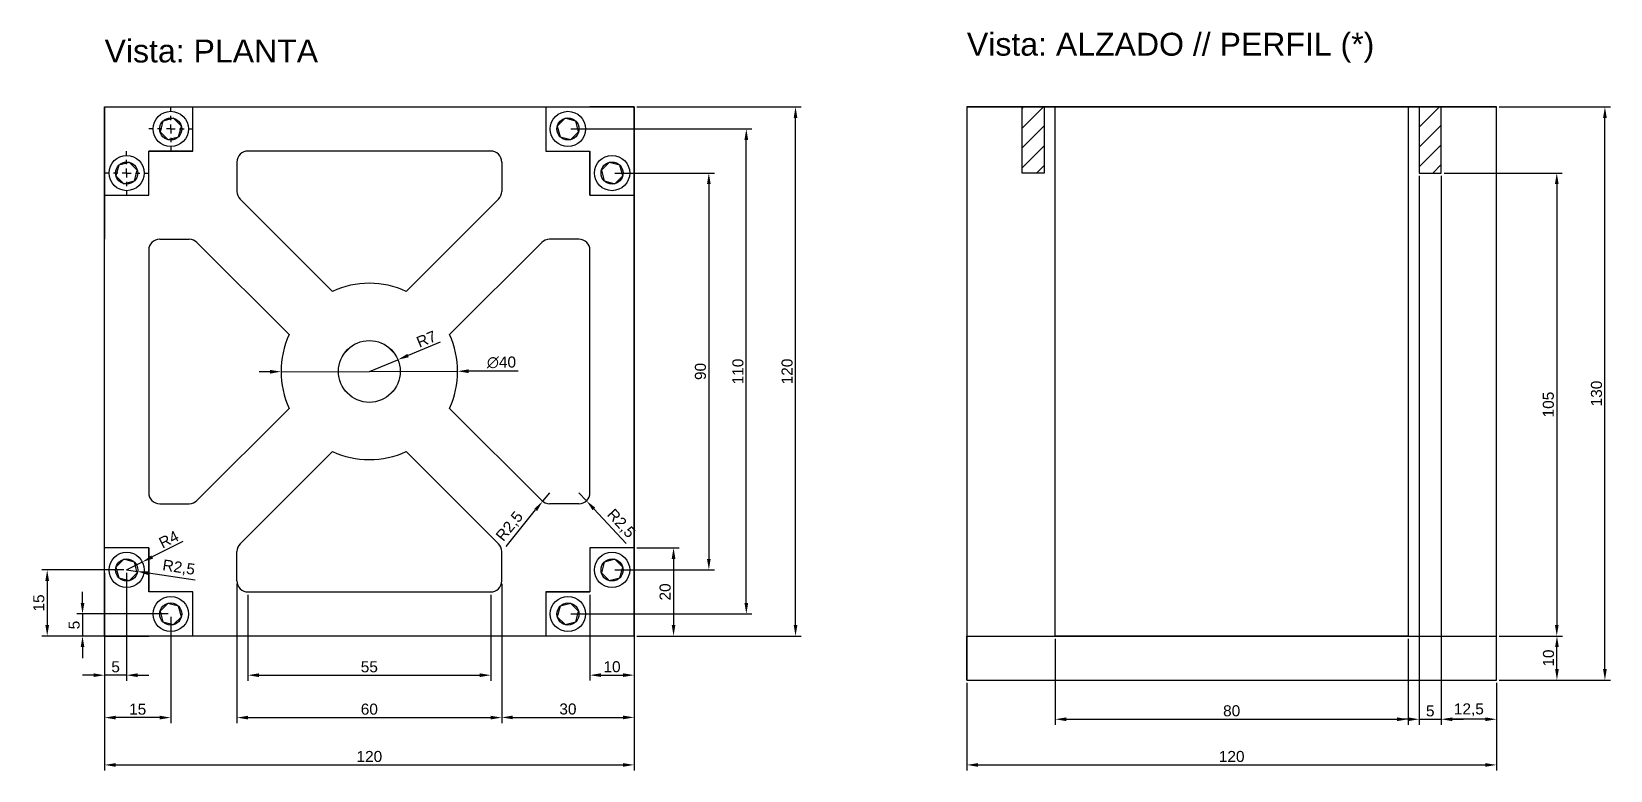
# Model space of a CAD drawing. Header units: millimetres. Extents: x 203 to 1047, y 1920 to 2419.
# Drawn here: x 202.7 to 560.5, y 1920.4 to 2087.9 of the extents above; entities that cross this region are included whole.
import ezdxf

# ---------------------------------------------------------------- set-up
doc = ezdxf.new("R2010")
doc.units = ezdxf.units.MM
for name, color, linetype in [('BASE', 7, 'Continuous'), ('Cajetín', 7, 'Continuous'), ('COTA', 252, 'Continuous')]:
    doc.layers.add(name, color=color, linetype=linetype)
doc.styles.get("Standard").update_dxf_attribs({"font": 'arial.ttf'})
doc.dimstyles.new('ISO-25', dxfattribs={"dimtxt": 2.5, "dimasz": 2.5, "dimexe": 1.25, "dimexo": 0.625, "dimtad": 1, "dimtxsty": 'Standard', "dimcen": 2.5, "dimadec": 0, "dimazin": 0, "dimtfac": 1, "dimtmove": 0, "dimatfit": 3, "dimfxl": 1, "dimarcsym": 0})

# ---------------------------------------------------------------- blocks, each defined once
blk = doc.blocks.new('*D5')
at = {"layer": 'COTA', "color": 0, "lineweight": -2, "transparency": 16777216}
for p, q in [((219.21, 1950.22), (219.21, 1920.37)), ((339.21, 1950.22), (339.21, 1920.37)), ((221.71, 1921.62), (336.71, 1921.62))]:
    blk.add_line(p, q, dxfattribs=at)
at = {"layer": 'COTA', "color": 0, "transparency": 16777216}
for points in [[(221.71, 1922.03), (221.71, 1921.2), (219.21, 1921.62)], [(336.71, 1922.03), (336.71, 1921.2), (339.21, 1921.62)]]:
    blk.add_solid(points, dxfattribs=at)
at = {"layer": 'Defpoints', "color": 0, "transparency": 16777216}
for p in [(219.21, 1950.85), (339.21, 1950.85), (339.21, 1921.62)]:
    blk.add_point(p, dxfattribs=at)
at = {"layer": 'COTA', "color": 0, "transparency": 16777216, "insert": (279.21, 1923.52), "char_height": 2.5, "attachment_point": 5}
blk.add_mtext('120', dxfattribs=at)
blk = doc.blocks.new('*D6')
at = {"layer": 'COTA', "color": 0, "lineweight": -2, "transparency": 16777216}
for p, q in [((249.21, 1962.72), (249.21, 1931.1)), ((309.21, 1962.72), (309.21, 1931.1)), ((251.71, 1932.35), (306.71, 1932.35))]:
    blk.add_line(p, q, dxfattribs=at)
at = {"layer": 'COTA', "color": 0, "transparency": 16777216}
for points in [[(251.71, 1932.77), (251.71, 1931.93), (249.21, 1932.35)], [(306.71, 1932.77), (306.71, 1931.93), (309.21, 1932.35)]]:
    blk.add_solid(points, dxfattribs=at)
at = {"layer": 'Defpoints', "color": 0, "transparency": 16777216}
for p in [(249.21, 1963.35), (309.21, 1963.35), (309.21, 1932.35)]:
    blk.add_point(p, dxfattribs=at)
at = {"layer": 'COTA', "color": 0, "transparency": 16777216, "insert": (279.21, 1934.25), "char_height": 2.5, "attachment_point": 5}
blk.add_mtext('60', dxfattribs=at)
blk = doc.blocks.new('*D2')
at = {"layer": 'COTA', "color": 0, "lineweight": -2, "transparency": 16777216}
for p, q in [((309.21, 1962.72), (309.21, 1931.14)), ((339.21, 1962.72), (339.21, 1931.14)), ((311.71, 1932.39), (336.71, 1932.39))]:
    blk.add_line(p, q, dxfattribs=at)
at = {"layer": 'COTA', "color": 0, "transparency": 16777216}
for points in [[(311.71, 1932.81), (311.71, 1931.98), (309.21, 1932.39)], [(336.71, 1932.81), (336.71, 1931.98), (339.21, 1932.39)]]:
    blk.add_solid(points, dxfattribs=at)
at = {"layer": 'Defpoints', "color": 0, "transparency": 16777216}
for p in [(309.21, 1963.35), (339.21, 1963.35), (339.21, 1932.39)]:
    blk.add_point(p, dxfattribs=at)
at = {"layer": 'COTA', "color": 0, "transparency": 16777216, "insert": (324.21, 1934.29), "char_height": 2.5, "attachment_point": 5}
blk.add_mtext('30', dxfattribs=at)
blk = doc.blocks.new('*D7')
at = {"layer": 'COTA', "color": 0, "lineweight": -2, "transparency": 16777216}
for p, q in [((251.71, 1960.22), (251.71, 1940.72)), ((306.71, 1960.22), (306.71, 1940.72)), ((254.21, 1941.97), (304.21, 1941.97))]:
    blk.add_line(p, q, dxfattribs=at)
at = {"layer": 'COTA', "color": 0, "transparency": 16777216}
for points in [[(254.21, 1942.39), (254.21, 1941.55), (251.71, 1941.97)], [(304.21, 1942.39), (304.21, 1941.55), (306.71, 1941.97)]]:
    blk.add_solid(points, dxfattribs=at)
at = {"layer": 'Defpoints', "color": 0, "transparency": 16777216}
for p in [(251.71, 1960.85), (306.71, 1960.85), (306.71, 1941.97)]:
    blk.add_point(p, dxfattribs=at)
at = {"layer": 'COTA', "color": 0, "transparency": 16777216, "insert": (279.21, 1943.86), "char_height": 2.5, "attachment_point": 5}
blk.add_mtext('55', dxfattribs=at)
blk = doc.blocks.new('*D8')
at = {"layer": 'COTA', "color": 0, "lineweight": -2, "transparency": 16777216}
for p, q in [((320.04, 1983.35), (318.47, 1981.4)), ((310.18, 1971.12), (316.9, 1979.46))]:
    blk.add_line(p, q, dxfattribs=at)
at = {"layer": 'COTA', "color": 0, "transparency": 16777216}
blk.add_solid([(316.58, 1979.72), (317.23, 1979.2), (318.47, 1981.4)], dxfattribs=at)
at = {"layer": 'Defpoints', "color": 0, "transparency": 16777216}
for p in [(320.04, 1983.35), (318.47, 1981.4)]:
    blk.add_point(p, dxfattribs=at)
at = {"layer": 'COTA', "color": 0, "transparency": 16777216, "insert": (311.1, 1975.65), "char_height": 2.5, "attachment_point": 5, "rotation": 51.1242}
blk.add_mtext('R2,5', dxfattribs=at)
blk = doc.blocks.new('*D9')
at = {"layer": 'COTA', "color": 0, "lineweight": -2, "transparency": 16777216}
for p, q in [((295.29, 2017.47), (288, 2014.47)), ((279.21, 2010.85), (285.68, 2013.52))]:
    blk.add_line(p, q, dxfattribs=at)
at = {"layer": 'COTA', "color": 0, "transparency": 16777216}
blk.add_solid([(287.84, 2014.85), (288.15, 2014.08), (285.68, 2013.52)], dxfattribs=at)
at = {"layer": 'Defpoints', "color": 0, "transparency": 16777216}
for p in [(279.21, 2010.85), (285.68, 2013.52)]:
    blk.add_point(p, dxfattribs=at)
at = {"layer": 'COTA', "color": 0, "transparency": 16777216, "insert": (292.13, 2018.2), "char_height": 2.5, "attachment_point": 5, "rotation": 22.3891}
blk.add_mtext('R7', dxfattribs=at)
blk = doc.blocks.new('*D10')
at = {"layer": 'COTA', "color": 0, "lineweight": -2, "transparency": 16777216}
for p, q in [((259.21, 2010.8), (299.21, 2010.9)), ((312.94, 2010.94), (301.71, 2010.91)), ((256.71, 2010.79), (254.21, 2010.78))]:
    blk.add_line(p, q, dxfattribs=at)
at = {"layer": 'COTA', "color": 0, "transparency": 16777216}
for points in [[(256.71, 2011.21), (256.71, 2010.37), (259.21, 2010.8)], [(301.71, 2011.33), (301.71, 2010.49), (299.21, 2010.9)]]:
    blk.add_solid(points, dxfattribs=at)
at = {"layer": 'Defpoints', "color": 0, "transparency": 16777216}
for p in [(299.21, 2010.9), (259.21, 2010.8)]:
    blk.add_point(p, dxfattribs=at)
at = {"layer": 'COTA', "color": 0, "transparency": 16777216, "insert": (309.16, 2012.9), "char_height": 2.5, "attachment_point": 5, "rotation": 0.1497}
blk.add_mtext('∅40', dxfattribs=at)
blk = doc.blocks.new('*D11')
at = {"layer": 'COTA', "color": 0, "lineweight": -2, "transparency": 16777216}
for p, q in [((329.21, 1960.22), (329.21, 1940.73)), ((339.21, 1960.22), (339.21, 1940.73)), ((331.71, 1941.98), (336.71, 1941.98))]:
    blk.add_line(p, q, dxfattribs=at)
at = {"layer": 'COTA', "color": 0, "transparency": 16777216}
for points in [[(331.71, 1942.4), (331.71, 1941.57), (329.21, 1941.98)], [(336.71, 1942.4), (336.71, 1941.57), (339.21, 1941.98)]]:
    blk.add_solid(points, dxfattribs=at)
at = {"layer": 'Defpoints', "color": 0, "transparency": 16777216}
for p in [(329.21, 1960.85), (339.21, 1960.85), (339.21, 1941.98)]:
    blk.add_point(p, dxfattribs=at)
at = {"layer": 'COTA', "color": 0, "transparency": 16777216, "insert": (334.21, 1943.88), "char_height": 2.5, "attachment_point": 5}
blk.add_mtext('10', dxfattribs=at)
blk = doc.blocks.new('*D3')
at = {"layer": 'COTA', "color": 0, "lineweight": -2, "transparency": 16777216}
for p, q in [((236.95, 1972.29), (230.01, 1968.78)), ((224.21, 1965.85), (227.78, 1967.65))]:
    blk.add_line(p, q, dxfattribs=at)
at = {"layer": 'COTA', "color": 0, "transparency": 16777216}
blk.add_solid([(229.82, 1969.15), (230.2, 1968.41), (227.78, 1967.65)], dxfattribs=at)
at = {"layer": 'Defpoints', "color": 0, "transparency": 16777216}
for p in [(224.21, 1965.85), (227.78, 1967.65)]:
    blk.add_point(p, dxfattribs=at)
at = {"layer": 'COTA', "color": 0, "transparency": 16777216, "insert": (233.75, 1972.77), "char_height": 2.5, "attachment_point": 5, "rotation": 26.8215}
blk.add_mtext('R4', dxfattribs=at)
blk = doc.blocks.new('*D4')
at = {"layer": 'COTA', "color": 0, "lineweight": -2, "transparency": 16777216}
for p, q in [((224.21, 1965.85), (226.68, 1965.48)), ((239.75, 1963.54), (229.16, 1965.12))]:
    blk.add_line(p, q, dxfattribs=at)
at = {"layer": 'COTA', "color": 0, "transparency": 16777216}
blk.add_solid([(229.22, 1965.53), (229.1, 1964.7), (226.68, 1965.48)], dxfattribs=at)
at = {"layer": 'Defpoints', "color": 0, "transparency": 16777216}
for p in [(224.21, 1965.85), (226.68, 1965.48)]:
    blk.add_point(p, dxfattribs=at)
at = {"layer": 'COTA', "color": 0, "transparency": 16777216, "insert": (236, 1966.25), "char_height": 2.5, "attachment_point": 5, "rotation": 351.5618}
blk.add_mtext('R2,5', dxfattribs=at)
blk = doc.blocks.new('*D12')
at = {"layer": 'COTA', "color": 0, "lineweight": -2, "transparency": 16777216}
for p, q in [((326.71, 1983.35), (328.41, 1981.51)), ((337.39, 1971.82), (330.11, 1979.68))]:
    blk.add_line(p, q, dxfattribs=at)
at = {"layer": 'COTA', "color": 0, "transparency": 16777216}
blk.add_solid([(330.41, 1979.96), (329.8, 1979.4), (328.41, 1981.51)], dxfattribs=at)
at = {"layer": 'Defpoints', "color": 0, "transparency": 16777216}
for p in [(326.71, 1983.35), (328.41, 1981.51)]:
    blk.add_point(p, dxfattribs=at)
at = {"layer": 'COTA', "color": 0, "transparency": 16777216, "insert": (336.16, 1976.28), "char_height": 2.5, "attachment_point": 5, "rotation": 312.7867}
blk.add_mtext('R2,5', dxfattribs=at)
blk = doc.blocks.new('*D14')
at = {"layer": 'COTA', "color": 0, "lineweight": -2, "transparency": 16777216}
for p, q in [((414.63, 1940.22), (414.63, 1920.37)), ((534.63, 1940.22), (534.63, 1920.37)), ((417.13, 1921.62), (532.13, 1921.62))]:
    blk.add_line(p, q, dxfattribs=at)
at = {"layer": 'COTA', "color": 0, "transparency": 16777216}
for points in [[(417.13, 1922.03), (417.13, 1921.2), (414.63, 1921.62)], [(532.13, 1922.03), (532.13, 1921.2), (534.63, 1921.62)]]:
    blk.add_solid(points, dxfattribs=at)
at = {"layer": 'Defpoints', "color": 0, "transparency": 16777216}
for p in [(414.63, 1940.85), (534.63, 1940.85), (534.63, 1921.62)]:
    blk.add_point(p, dxfattribs=at)
at = {"layer": 'COTA', "color": 0, "transparency": 16777216, "insert": (474.63, 1923.52), "char_height": 2.5, "attachment_point": 5}
blk.add_mtext('120', dxfattribs=at)
blk = doc.blocks.new('*D15')
at = {"layer": 'COTA', "color": 0, "lineweight": -2, "transparency": 16777216}
for p, q in [((535.26, 2070.85), (560.46, 2070.85)), ((559.21, 1943.35), (559.21, 2068.35)), ((535.26, 1940.85), (560.46, 1940.85))]:
    blk.add_line(p, q, dxfattribs=at)
at = {"layer": 'COTA', "color": 0, "transparency": 16777216}
for points in [[(558.8, 2068.35), (559.63, 2068.35), (559.21, 2070.85)], [(558.8, 1943.35), (559.63, 1943.35), (559.21, 1940.85)]]:
    blk.add_solid(points, dxfattribs=at)
at = {"layer": 'Defpoints', "color": 0, "transparency": 16777216}
for p in [(534.63, 2070.85), (559.21, 2070.85), (534.63, 1940.85)]:
    blk.add_point(p, dxfattribs=at)
at = {"layer": 'COTA', "color": 0, "transparency": 16777216, "insert": (557.31, 2005.85), "char_height": 2.5, "attachment_point": 5, "rotation": 90}
blk.add_mtext('130', dxfattribs=at)
blk = doc.blocks.new('*D16')
at = {"layer": 'COTA', "color": 0, "lineweight": -2, "transparency": 16777216}
for p, q in [((535.26, 1950.85), (549.59, 1950.85)), ((548.34, 1943.35), (548.34, 1948.35)), ((535.26, 1940.85), (549.59, 1940.85))]:
    blk.add_line(p, q, dxfattribs=at)
at = {"layer": 'COTA', "color": 0, "transparency": 16777216}
for points in [[(547.93, 1948.35), (548.76, 1948.35), (548.34, 1950.85)], [(547.93, 1943.35), (548.76, 1943.35), (548.34, 1940.85)]]:
    blk.add_solid(points, dxfattribs=at)
at = {"layer": 'Defpoints', "color": 0, "transparency": 16777216}
for p in [(534.63, 1950.85), (548.34, 1950.85), (534.63, 1940.85)]:
    blk.add_point(p, dxfattribs=at)
at = {"layer": 'COTA', "color": 0, "transparency": 16777216, "insert": (546.44, 1945.85), "char_height": 2.5, "attachment_point": 5, "rotation": 90}
blk.add_mtext('10', dxfattribs=at)
blk = doc.blocks.new('*D17')
at = {"layer": 'COTA', "color": 0, "lineweight": -2, "transparency": 16777216}
for p, q in [((522.76, 2055.85), (549.56, 2055.85)), ((548.31, 2053.35), (548.31, 1953.35)), ((535.26, 1950.85), (549.56, 1950.85))]:
    blk.add_line(p, q, dxfattribs=at)
at = {"layer": 'COTA', "color": 0, "transparency": 16777216}
for points in [[(547.89, 2053.35), (548.72, 2053.35), (548.31, 2055.85)], [(547.89, 1953.35), (548.72, 1953.35), (548.31, 1950.85)]]:
    blk.add_solid(points, dxfattribs=at)
at = {"layer": 'Defpoints', "color": 0, "transparency": 16777216}
for p in [(522.13, 2055.85), (534.63, 1950.85), (548.31, 1950.85)]:
    blk.add_point(p, dxfattribs=at)
at = {"layer": 'COTA', "color": 0, "transparency": 16777216, "insert": (546.4, 2003.35), "char_height": 2.5, "attachment_point": 5, "rotation": 90}
blk.add_mtext('105', dxfattribs=at)
blk = doc.blocks.new('*D18')
at = {"layer": 'COTA', "color": 0, "lineweight": -2, "transparency": 16777216}
for p, q in [((434.63, 1950.22), (434.63, 1930.73)), ((514.63, 1950.22), (514.63, 1930.73)), ((437.13, 1931.98), (512.13, 1931.98))]:
    blk.add_line(p, q, dxfattribs=at)
at = {"layer": 'COTA', "color": 0, "transparency": 16777216}
for points in [[(437.13, 1932.39), (437.13, 1931.56), (434.63, 1931.98)], [(512.13, 1932.39), (512.13, 1931.56), (514.63, 1931.98)]]:
    blk.add_solid(points, dxfattribs=at)
at = {"layer": 'Defpoints', "color": 0, "transparency": 16777216}
for p in [(434.63, 1950.85), (514.63, 1950.85), (514.63, 1931.98)]:
    blk.add_point(p, dxfattribs=at)
at = {"layer": 'COTA', "color": 0, "transparency": 16777216, "insert": (474.63, 1933.88), "char_height": 2.5, "attachment_point": 5}
blk.add_mtext('80', dxfattribs=at)
blk = doc.blocks.new('*D13')
at = {"layer": 'COTA', "color": 0, "lineweight": -2, "transparency": 16777216}
for p, q in [((517.13, 2055.22), (517.13, 1930.73)), ((522.13, 2055.22), (522.13, 1930.73)), ((514.63, 1931.98), (512.13, 1931.98)), ((517.13, 1931.98), (522.13, 1931.98)), ((524.63, 1931.98), (527.13, 1931.98))]:
    blk.add_line(p, q, dxfattribs=at)
at = {"layer": 'COTA', "color": 0, "transparency": 16777216}
for points in [[(514.63, 1932.39), (514.63, 1931.56), (517.13, 1931.98)], [(524.63, 1932.39), (524.63, 1931.56), (522.13, 1931.98)]]:
    blk.add_solid(points, dxfattribs=at)
at = {"layer": 'Defpoints', "color": 0, "transparency": 16777216}
for p in [(517.13, 2055.85), (522.13, 2055.85), (522.13, 1931.98)]:
    blk.add_point(p, dxfattribs=at)
at = {"layer": 'COTA', "color": 0, "transparency": 16777216, "insert": (519.63, 1933.87), "char_height": 2.5, "attachment_point": 5}
blk.add_mtext('5', dxfattribs=at)
blk = doc.blocks.new('*D19')
at = {"layer": 'COTA', "color": 0, "lineweight": -2, "transparency": 16777216}
for p, q in [((522.13, 1940.22), (522.13, 1930.73)), ((534.63, 1940.22), (534.63, 1930.73)), ((532.13, 1931.98), (524.63, 1931.98))]:
    blk.add_line(p, q, dxfattribs=at)
at = {"layer": 'COTA', "color": 0, "transparency": 16777216}
for points in [[(524.63, 1932.39), (524.63, 1931.56), (522.13, 1931.98)], [(532.13, 1932.39), (532.13, 1931.56), (534.63, 1931.98)]]:
    blk.add_solid(points, dxfattribs=at)
at = {"layer": 'Defpoints', "color": 0, "transparency": 16777216}
for p in [(522.13, 1940.85), (534.63, 1940.85), (522.13, 1931.98)]:
    blk.add_point(p, dxfattribs=at)
at = {"layer": 'COTA', "color": 0, "transparency": 16777216, "insert": (528.38, 1934.1), "char_height": 2.5, "attachment_point": 5}
blk.add_mtext('12,5', dxfattribs=at)
blk = doc.blocks.new('*D20')
at = {"layer": 'COTA', "color": 0, "lineweight": -2, "transparency": 16777216}
for p, q in [((219.21, 1955.22), (219.21, 1931.1)), ((234.21, 1955.22), (234.21, 1931.1)), ((231.71, 1932.35), (221.71, 1932.35))]:
    blk.add_line(p, q, dxfattribs=at)
at = {"layer": 'COTA', "color": 0, "transparency": 16777216}
for points in [[(221.71, 1932.77), (221.71, 1931.93), (219.21, 1932.35)], [(231.71, 1932.77), (231.71, 1931.93), (234.21, 1932.35)]]:
    blk.add_solid(points, dxfattribs=at)
at = {"layer": 'Defpoints', "color": 0, "transparency": 16777216}
for p in [(219.21, 1955.85), (234.21, 1955.85), (219.21, 1932.35)]:
    blk.add_point(p, dxfattribs=at)
at = {"layer": 'COTA', "color": 0, "transparency": 16777216, "insert": (226.71, 1934.25), "char_height": 2.5, "attachment_point": 5}
blk.add_mtext('15', dxfattribs=at)
blk = doc.blocks.new('*D21')
at = {"layer": 'COTA', "color": 0, "lineweight": -2, "transparency": 16777216}
for p, q in [((219.21, 1965.22), (219.21, 1940.72)), ((224.21, 1965.22), (224.21, 1940.72)), ((216.71, 1941.97), (214.21, 1941.97)), ((224.21, 1941.97), (219.21, 1941.97)), ((226.71, 1941.97), (229.21, 1941.97))]:
    blk.add_line(p, q, dxfattribs=at)
at = {"layer": 'COTA', "color": 0, "transparency": 16777216}
for points in [[(216.71, 1942.39), (216.71, 1941.55), (219.21, 1941.97)], [(226.71, 1942.39), (226.71, 1941.55), (224.21, 1941.97)]]:
    blk.add_solid(points, dxfattribs=at)
at = {"layer": 'Defpoints', "color": 0, "transparency": 16777216}
for p in [(219.21, 1965.85), (224.21, 1965.85), (219.21, 1941.97)]:
    blk.add_point(p, dxfattribs=at)
at = {"layer": 'COTA', "color": 0, "transparency": 16777216, "insert": (221.71, 1943.86), "char_height": 2.5, "attachment_point": 5}
blk.add_mtext('5', dxfattribs=at)
blk = doc.blocks.new('*D22')
at = {"layer": 'COTA', "color": 0, "lineweight": -2, "transparency": 16777216}
for p, q in [((223.59, 1965.85), (204.96, 1965.85)), ((206.21, 1963.35), (206.21, 1953.35)), ((223.59, 1950.85), (204.96, 1950.85))]:
    blk.add_line(p, q, dxfattribs=at)
at = {"layer": 'COTA', "color": 0, "transparency": 16777216}
for points in [[(205.79, 1963.35), (206.62, 1963.35), (206.21, 1965.85)], [(205.79, 1953.35), (206.62, 1953.35), (206.21, 1950.85)]]:
    blk.add_solid(points, dxfattribs=at)
at = {"layer": 'Defpoints', "color": 0, "transparency": 16777216}
for p in [(224.21, 1965.85), (206.21, 1950.85), (224.21, 1950.85)]:
    blk.add_point(p, dxfattribs=at)
at = {"layer": 'COTA', "color": 0, "transparency": 16777216, "insert": (204.31, 1958.35), "char_height": 2.5, "attachment_point": 5, "rotation": 90}
blk.add_mtext('15', dxfattribs=at)
blk = doc.blocks.new('*D23')
at = {"layer": 'COTA', "color": 0, "lineweight": -2, "transparency": 16777216}
for p, q in [((214.21, 1958.35), (214.21, 1960.85)), ((233.59, 1955.85), (212.96, 1955.85)), ((214.21, 1955.85), (214.21, 1950.85)), ((233.59, 1950.85), (212.96, 1950.85)), ((214.21, 1948.35), (214.21, 1945.85))]:
    blk.add_line(p, q, dxfattribs=at)
at = {"layer": 'COTA', "color": 0, "transparency": 16777216}
for points in [[(213.8, 1958.35), (214.63, 1958.35), (214.21, 1955.85)], [(213.8, 1948.35), (214.63, 1948.35), (214.21, 1950.85)]]:
    blk.add_solid(points, dxfattribs=at)
at = {"layer": 'Defpoints', "color": 0, "transparency": 16777216}
for p in [(234.21, 1955.85), (214.21, 1950.85), (234.21, 1950.85)]:
    blk.add_point(p, dxfattribs=at)
at = {"layer": 'COTA', "color": 0, "transparency": 16777216, "insert": (212.32, 1953.35), "char_height": 2.5, "attachment_point": 5, "rotation": 90}
blk.add_mtext('5', dxfattribs=at)
blk = doc.blocks.new('*D24')
at = {"layer": 'COTA', "color": 0, "lineweight": -2, "transparency": 16777216}
for p, q in [((339.84, 2070.85), (377.04, 2070.85)), ((375.79, 1953.35), (375.79, 2068.35)), ((339.84, 1950.85), (377.04, 1950.85))]:
    blk.add_line(p, q, dxfattribs=at)
at = {"layer": 'COTA', "color": 0, "transparency": 16777216}
for points in [[(375.38, 2068.35), (376.21, 2068.35), (375.79, 2070.85)], [(375.38, 1953.35), (376.21, 1953.35), (375.79, 1950.85)]]:
    blk.add_solid(points, dxfattribs=at)
at = {"layer": 'Defpoints', "color": 0, "transparency": 16777216}
for p in [(339.21, 2070.85), (375.79, 2070.85), (339.21, 1950.85)]:
    blk.add_point(p, dxfattribs=at)
at = {"layer": 'COTA', "color": 0, "transparency": 16777216, "insert": (373.89, 2010.85), "char_height": 2.5, "attachment_point": 5, "rotation": 90}
blk.add_mtext('120', dxfattribs=at)
blk = doc.blocks.new('*D25')
at = {"layer": 'COTA', "color": 0, "lineweight": -2, "transparency": 16777216}
for p, q in [((324.84, 2065.85), (365.89, 2065.85)), ((364.64, 1958.35), (364.64, 2063.35)), ((324.84, 1955.85), (365.89, 1955.85))]:
    blk.add_line(p, q, dxfattribs=at)
at = {"layer": 'COTA', "color": 0, "transparency": 16777216}
for points in [[(364.22, 2063.35), (365.06, 2063.35), (364.64, 2065.85)], [(364.22, 1958.35), (365.06, 1958.35), (364.64, 1955.85)]]:
    blk.add_solid(points, dxfattribs=at)
at = {"layer": 'Defpoints', "color": 0, "transparency": 16777216}
for p in [(324.21, 2065.85), (364.64, 2065.85), (324.21, 1955.85)]:
    blk.add_point(p, dxfattribs=at)
at = {"layer": 'COTA', "color": 0, "transparency": 16777216, "insert": (362.74, 2010.85), "char_height": 2.5, "attachment_point": 5, "rotation": 90}
blk.add_mtext('110', dxfattribs=at)
blk = doc.blocks.new('*D26')
at = {"layer": 'COTA', "color": 0, "lineweight": -2, "transparency": 16777216}
for p, q in [((334.84, 2055.85), (357.4, 2055.85)), ((356.15, 2053.35), (356.15, 1968.35)), ((334.84, 1965.85), (357.4, 1965.85))]:
    blk.add_line(p, q, dxfattribs=at)
at = {"layer": 'COTA', "color": 0, "transparency": 16777216}
for points in [[(355.73, 2053.35), (356.57, 2053.35), (356.15, 2055.85)], [(355.73, 1968.35), (356.57, 1968.35), (356.15, 1965.85)]]:
    blk.add_solid(points, dxfattribs=at)
at = {"layer": 'Defpoints', "color": 0, "transparency": 16777216}
for p in [(334.21, 2055.85), (334.21, 1965.85), (356.15, 1965.85)]:
    blk.add_point(p, dxfattribs=at)
at = {"layer": 'COTA', "color": 0, "transparency": 16777216, "insert": (354.25, 2010.85), "char_height": 2.5, "attachment_point": 5, "rotation": 90}
blk.add_mtext('90', dxfattribs=at)
blk = doc.blocks.new('*D27')
at = {"layer": 'COTA', "color": 0, "lineweight": -2, "transparency": 16777216}
for p, q in [((339.84, 1970.85), (349.4, 1970.85)), ((348.15, 1968.35), (348.15, 1953.35)), ((339.84, 1950.85), (349.4, 1950.85))]:
    blk.add_line(p, q, dxfattribs=at)
at = {"layer": 'COTA', "color": 0, "transparency": 16777216}
for points in [[(347.73, 1968.35), (348.57, 1968.35), (348.15, 1970.85)], [(347.73, 1953.35), (348.57, 1953.35), (348.15, 1950.85)]]:
    blk.add_solid(points, dxfattribs=at)
at = {"layer": 'Defpoints', "color": 0, "transparency": 16777216}
for p in [(339.21, 1970.85), (339.21, 1950.85), (348.15, 1950.85)]:
    blk.add_point(p, dxfattribs=at)
at = {"layer": 'COTA', "color": 0, "transparency": 16777216, "insert": (346.25, 1960.85), "char_height": 2.5, "attachment_point": 5, "rotation": 90}
blk.add_mtext('20', dxfattribs=at)

msp = doc.modelspace()

# ---------------------------------------------------------------- hatches: boundary and pattern name
h = msp.add_hatch()
h.set_pattern_fill('ANSI31', color=256)
h.paths.add_polyline_path([(432.134, 2070.85), (427.134, 2070.85), (427.134, 2055.85), (432.134, 2055.85)])
h = msp.add_hatch()
h.set_pattern_fill('ANSI31', color=256)
h.paths.add_polyline_path([(522.134, 2070.85), (517.134, 2070.85), (517.134, 2055.85), (522.134, 2055.85)])

# ---------------------------------------------------------------- linework, layer by layer
msp.add_line((339.212, 1960.85), (339.212, 1950.85))
at = {"layer": 'BASE'}
for p, q in [((219.212, 2070.85), (219.212, 2050.85)), ((219.212, 2070.85), (219.212, 2050.85)), ((219.212, 2070.85), (239.212, 2070.85)), ((239.212, 2060.85), (239.212, 2070.85)), ((319.212, 2070.85), (319.212, 2060.85)), ((339.212, 1950.85), (339.212, 2070.85)), ((339.212, 2070.85), (339.212, 2050.85)), ((414.634, 2070.85), (534.634, 2070.85)), ((414.634, 2070.85), (414.634, 1940.85)), ((534.634, 2070.85), (414.634, 2070.85)), ((534.634, 1940.85), (534.634, 2070.85)), ((229.212, 2050.85), (229.212, 2060.85)), ((229.212, 2060.85), (239.212, 2060.85)), ((239.212, 2060.85), (229.212, 2060.85)), ((239.212, 2060.85), (229.212, 2060.85)), ((249.212, 2058.35), (249.212, 2051.68)), ((309.212, 2058.35), (309.212, 2051.68)), ((319.212, 2060.85), (329.212, 2060.85)), ((329.212, 2060.85), (329.212, 2050.85)), ((329.212, 2050.85), (329.212, 2060.85)), ((329.212, 2050.85), (329.212, 2060.85)), ((219.212, 2050.85), (219.212, 2040.85)), ((219.212, 2050.85), (229.212, 2050.85)), ((329.212, 2050.85), (339.212, 2050.85)), ((270.842, 2029.014), (249.944, 2049.912)), ((287.582, 2029.014), (308.48, 2049.912)), ((231.712, 2040.85), (238.382, 2040.85)), ((240.15, 2040.117), (261.048, 2019.219)), ((297.376, 2019.219), (318.274, 2040.117)), ((326.712, 2040.85), (320.042, 2040.85)), ((279.212, 2030.85), (279.212, 2030.85)), ((273.596, 2015.028), (275.034, 2016.466)), ((284.828, 2015.028), (283.39, 2016.466)), ((273.596, 2006.671), (275.034, 2005.233)), ((283.39, 2005.233), (284.828, 2006.671)), ((240.15, 1981.582), (261.048, 2002.48)), ((318.274, 1981.582), (297.376, 2002.48)), ((249.944, 1971.787), (270.842, 1992.685)), ((287.582, 1992.685), (308.48, 1971.787)), ((231.712, 1980.85), (238.382, 1980.85)), ((326.712, 1980.85), (320.042, 1980.85)), ((229.212, 1970.85), (219.212, 1970.85)), ((219.212, 1950.85), (219.212, 1970.85)), ((229.212, 1960.85), (229.212, 1970.85)), ((229.212, 1970.85), (229.212, 1960.85)), ((229.212, 1970.85), (229.212, 1960.85)), ((249.212, 1963.35), (249.212, 1970.02)), ((309.212, 1963.35), (309.212, 1970.02)), ((339.212, 1970.85), (329.212, 1970.85)), ((329.212, 1970.85), (329.212, 1960.85)), ((339.212, 1950.85), (339.212, 1970.85)), ((239.212, 1960.85), (229.212, 1960.85)), ((239.212, 1950.85), (239.212, 1960.85)), ((329.212, 1960.85), (319.212, 1960.85)), ((319.212, 1960.85), (319.212, 1950.85)), ((319.212, 1960.85), (329.212, 1960.85)), ((319.212, 1960.85), (329.212, 1960.85)), ((414.634, 1940.85), (414.634, 1950.85)), ((414.634, 1950.85), (534.634, 1950.85)), ((414.634, 1940.85), (534.634, 1940.85))]:
    msp.add_line(p, q, dxfattribs=at)
for points in [[(219.212, 2070.85), (339.212, 2070.85), (339.212, 1950.85), (219.212, 1950.85)], [(235.98, 2064.082), (236.627, 2066.497), (234.859, 2068.264), (232.444, 2067.617), (231.797, 2065.203), (233.565, 2063.435)], [(322.444, 2064.082), (324.859, 2063.435), (326.627, 2065.203), (325.98, 2067.617), (323.565, 2068.264), (321.797, 2066.497)], [(427.134, 2070.85), (432.134, 2070.85), (432.134, 2055.85), (427.134, 2055.85)], [(434.634, 2070.85), (514.634, 2070.85), (514.634, 1950.85), (434.634, 1950.85)], [(517.134, 2055.85), (522.134, 2055.85), (522.134, 2070.85), (517.134, 2070.85)], [(225.98, 2054.082), (226.627, 2056.497), (224.859, 2058.264), (222.444, 2057.617), (221.797, 2055.203), (223.565, 2053.435)], [(332.444, 2054.082), (334.859, 2053.435), (336.627, 2055.203), (335.98, 2057.617), (333.565, 2058.264), (331.797, 2056.497)], [(225.98, 1967.617), (223.565, 1968.264), (221.797, 1966.497), (222.444, 1964.082), (224.859, 1963.435), (226.627, 1965.203)], [(332.444, 1967.617), (331.797, 1965.203), (333.565, 1963.435), (335.98, 1964.082), (336.627, 1966.497), (334.859, 1968.264)], [(235.98, 1957.617), (233.565, 1958.264), (231.797, 1956.497), (232.444, 1954.082), (234.859, 1953.435), (236.627, 1955.203)], [(322.444, 1957.617), (321.797, 1955.203), (323.565, 1953.435), (325.98, 1954.082), (326.627, 1956.497), (324.859, 1958.264)], [(434.634, 1950.85), (514.634, 1950.85), (514.634, 1950.85), (434.634, 1950.85)]]:
    msp.add_lwpolyline(points, close=True, dxfattribs=at)
for points in [[(339.212, 2060.85), (339.212, 2070.85), (329.212, 2070.85)], [(306.712, 2060.85), (251.712, 2060.85)], [(229.212, 2038.35), (229.212, 1983.35)], [(329.212, 1983.35), (329.212, 2038.35)], [(219.212, 1960.85), (219.212, 1950.85), (229.212, 1950.85)], [(251.712, 1960.85), (306.712, 1960.85)]]:
    msp.add_lwpolyline(points, dxfattribs=at)
for centre, radius in [((234.212, 2065.85), 4), ((234.212, 2065.85), 2.5), ((324.212, 2065.85), 4), ((324.212, 2065.85), 2.5), ((224.212, 2055.85), 4), ((224.212, 2055.85), 2.5), ((334.212, 2055.85), 4), ((334.212, 2055.85), 2.5), ((279.212, 2010.85), 7), ((224.212, 1965.85), 4), ((224.212, 1965.85), 2.5), ((334.212, 1965.85), 4), ((334.212, 1965.85), 2.5), ((234.212, 1955.85), 4), ((234.212, 1955.85), 2.5), ((324.212, 1955.85), 4), ((324.212, 1955.85), 2.5)]:
    msp.add_circle(centre, radius, dxfattribs=at)
for centre, radius, start, end in [((251.712, 2058.35), 2.5, 90, 180), ((306.712, 2058.35), 2.5, 0, 90), ((251.712, 2051.68), 2.5, 180, 225), ((306.712, 2051.68), 2.5, 315, 0), ((231.712, 2038.35), 2.5, 90, 180), ((238.382, 2038.35), 2.5, 45, 90), ((320.042, 2038.35), 2.5, 90, 135), ((326.712, 2038.35), 2.5, 0, 90), ((279.212, 2010.85), 20, 65.26036, 114.73964), ((279.212, 2010.85), 20, 155.26036, 204.73964), ((279.212, 2010.85), 20, 335.26036, 24.73964), ((279.212, 2010.85), 20, 245.26036, 294.73964), ((231.712, 1983.35), 2.5, 180, 270), ((326.712, 1983.35), 2.5, 270, 0), ((238.382, 1983.35), 2.5, 270, 315), ((320.042, 1983.35), 2.5, 225, 270), ((251.712, 1970.02), 2.5, 135, 180), ((306.712, 1970.02), 2.5, 0, 45), ((251.712, 1963.35), 2.5, 180, 270), ((306.712, 1963.35), 2.5, 270, 0)]:
    msp.add_arc(centre, radius, start, end, dxfattribs=at)
at = {"layer": 'Cajetín'}
msp.add_line((339.212, 1960.85), (339.212, 1950.85), dxfattribs=at)
at = {"layer": 'COTA'}
for p, q in [((234.212, 2069.85), (234.212, 2070.85)), ((234.212, 2067.85), (234.212, 2068.85)), ((230.212, 2065.85), (229.212, 2065.85)), ((232.212, 2065.85), (231.212, 2065.85)), ((234.212, 2065.85), (233.212, 2065.85)), ((234.212, 2065.85), (234.212, 2066.85)), ((234.212, 2065.85), (234.212, 2064.85)), ((234.212, 2065.85), (235.212, 2065.85)), ((236.212, 2065.85), (237.212, 2065.85)), ((238.212, 2065.85), (239.212, 2065.85)), ((234.212, 2063.85), (234.212, 2062.85)), ((234.212, 2061.85), (234.212, 2060.85)), ((224.212, 2059.85), (224.212, 2060.85)), ((224.212, 2057.85), (224.212, 2058.85)), ((220.212, 2055.85), (219.212, 2055.85)), ((222.212, 2055.85), (221.212, 2055.85)), ((224.212, 2055.85), (223.212, 2055.85)), ((224.212, 2055.85), (224.212, 2056.85)), ((224.212, 2055.85), (224.212, 2054.85)), ((224.212, 2055.85), (225.212, 2055.85)), ((224.212, 2053.85), (224.212, 2052.85)), ((226.212, 2055.85), (227.212, 2055.85)), ((228.212, 2055.85), (229.212, 2055.85)), ((224.212, 2051.85), (224.212, 2050.85))]:
    msp.add_line(p, q, dxfattribs=at)

# ---------------------------------------------------------------- texts
at = {"layer": 'BASE', "char_height": 5.19396, "attachment_point": 1}
for s, insert in [('Vista: PLANTA', (219.212, 2086.129)), ('Vista: ALZADO // PERFIL (*)', (414.634, 2087.663))]:
    msp.add_mtext_dynamic_manual_height_columns(s, width=310.06023, gutter_width=25.97, heights=[0], dxfattribs=dict(at, insert=insert))

# ---------------------------------------------------------------- dimensions: what is measured, and where the dimension line sits
at = {"layer": 'COTA'}
for base, p1, p2, picture, middle in [((375.793, 2070.85), (339.212, 1950.85), (339.212, 2070.85), '*D24', (375.793, 2010.85)), ((559.212, 2070.85), (534.634, 1940.85), (534.634, 2070.85), '*D15', (559.212, 2005.85)), ((364.638, 2065.85), (324.212, 1955.85), (324.212, 2065.85), '*D25', (364.638, 2010.85)), ((356.151, 1965.85), (334.212, 2055.85), (334.212, 1965.85), '*D26', (356.151, 2010.85)), ((548.306, 1950.85), (522.134, 2055.85), (534.634, 1950.85), '*D17', (548.306, 2003.35)), ((548.342, 1950.85), (534.634, 1940.85), (534.634, 1950.85), '*D16', (548.342, 1945.85))]:
    dim = msp.add_linear_dim(base=base, p1=p1, p2=p2, angle=90, dimstyle='ISO-25', dxfattribs=at)
    dim.commit()
    dim.dimension.update_dxf_attribs({"geometry": picture, "text_midpoint": middle, "dimtype": 160})
for base, p1, p2, picture, middle in [((522.134, 1931.975), (517.134, 2055.85), (522.134, 2055.85), '*D13', (519.634, 1933.871)), ((219.212, 1941.968), (224.212, 1965.85), (219.212, 1965.85), '*D21', (221.712, 1943.865)), ((309.212, 1932.35), (249.212, 1963.35), (309.212, 1963.35), '*D6', (279.212, 1934.252)), ((306.712, 1941.968), (251.712, 1960.85), (306.712, 1960.85), '*D7', (279.212, 1943.865)), ((339.212, 1932.392), (309.212, 1963.35), (339.212, 1963.35), '*D2', (324.212, 1934.294)), ((339.212, 1941.983), (329.212, 1960.85), (339.212, 1960.85), '*D11', (334.212, 1943.884)), ((219.212, 1932.35), (234.212, 1955.85), (219.212, 1955.85), '*D20', (226.712, 1934.252)), ((339.212, 1921.617), (219.212, 1950.85), (339.212, 1950.85), '*D5', (279.212, 1923.519)), ((514.634, 1931.975), (434.634, 1950.85), (514.634, 1950.85), '*D18', (474.634, 1933.876)), ((534.634, 1921.617), (414.634, 1940.85), (534.634, 1940.85), '*D14', (474.634, 1923.519)), ((522.134, 1931.975), (534.634, 1940.85), (522.134, 1940.85), '*D19', (528.384, 1934.102))]:
    dim = msp.add_linear_dim(base=base, p1=p1, p2=p2, dimstyle='ISO-25', dxfattribs=at)
    dim.commit()
    dim.dimension.update_dxf_attribs({"geometry": picture, "text_midpoint": middle})
dim = msp.add_radius_dim(center=(279.212, 2010.85), mpoint=(285.684, 2013.516), dimstyle='ISO-25', dxfattribs=at)
dim.commit()
dim.dimension.update_dxf_attribs({"geometry": '*D9', "text_midpoint": (292.846, 2016.466), "dimtype": 164})
dim = msp.add_diameter_dim_2p(p1=(259.212, 2010.797), p2=(299.212, 2010.902), dimstyle='ISO-25', dxfattribs=at)
dim.commit()
dim.dimension.update_dxf_attribs({"geometry": '*D10', "text_midpoint": (309.165, 2010.928), "dimtype": 163})
for center, mpoint, picture, middle in [((320.042, 1983.35), (318.473, 1981.403), '*D8', (311.101, 1975.649)), ((326.712, 1983.35), (328.41, 1981.515), '*D12', (336.157, 1976.277)), ((224.212, 1965.85), (227.782, 1967.654), '*D3', (233.75, 1972.773)), ((224.212, 1965.85), (226.685, 1965.483), '*D4', (236.005, 1966.251))]:
    dim = msp.add_radius_dim(center=center, mpoint=mpoint, dimstyle='ISO-25', dxfattribs=at)
    dim.commit()
    dim.dimension.update_dxf_attribs({"geometry": picture, "text_midpoint": middle})
for base, p1, p2, picture, middle in [((348.149, 1950.85), (339.212, 1970.85), (339.212, 1950.85), '*D27', (346.247, 1960.85)), ((206.208, 1950.85), (224.212, 1965.85), (224.212, 1950.85), '*D22', (204.307, 1958.35)), ((214.212, 1950.85), (234.212, 1955.85), (234.212, 1950.85), '*D23', (212.316, 1953.35))]:
    dim = msp.add_linear_dim(base=base, p1=p1, p2=p2, angle=90, dimstyle='ISO-25', dxfattribs=at)
    dim.commit()
    dim.dimension.update_dxf_attribs({"geometry": picture, "text_midpoint": middle})

doc.saveas('drawing.dxf')
